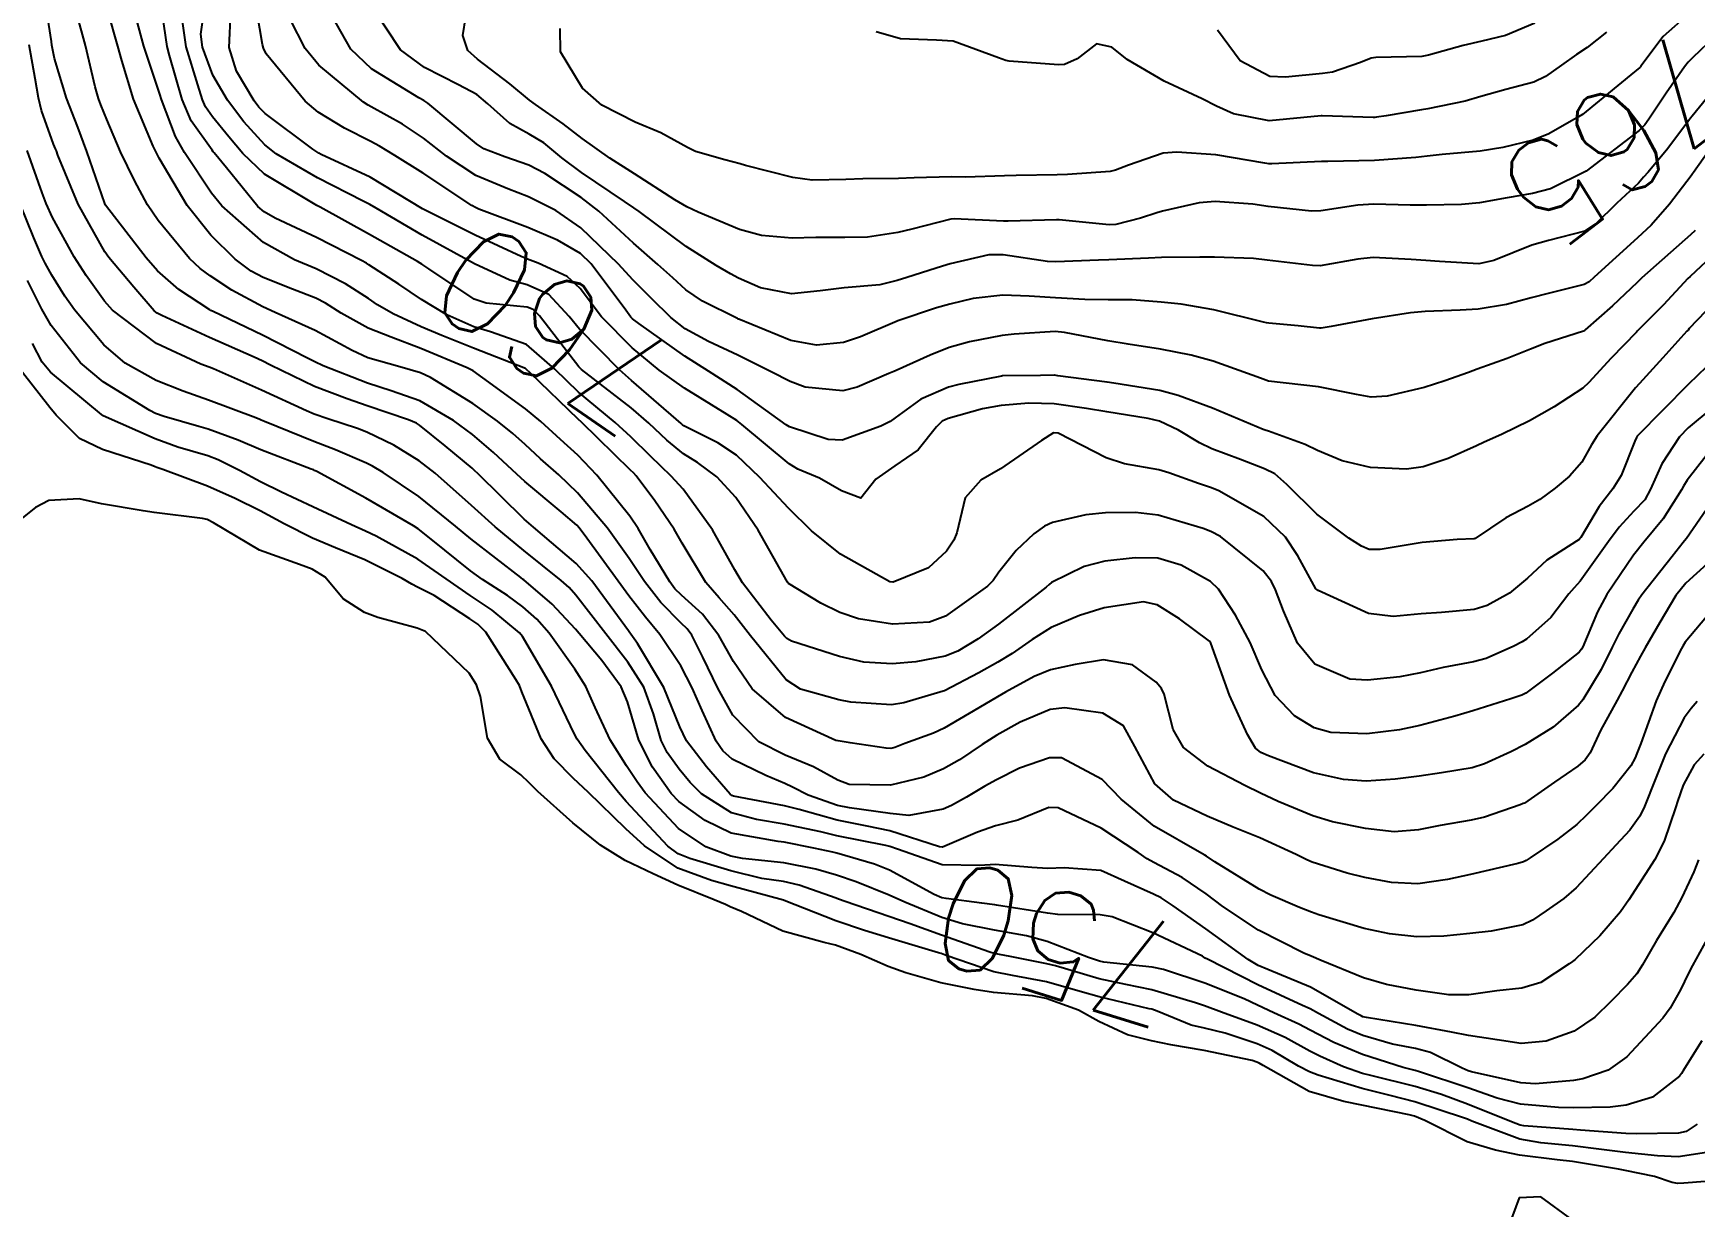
# Model space of a CAD drawing. Header units: metres. Extents: x 318500 to 325275, y 7408834 to 7428799.
# Drawn here: x 322416.7 to 322479.6, y 7422119 to 7422163.5 of the extents above; entities that cross this region are included whole.
import ezdxf
from ezdxf.enums import TextEntityAlignment as Align

# ---------------------------------------------------------------- set-up
doc = ezdxf.new("R2010")
doc.units = ezdxf.units.M
doc.header["$MEASUREMENT"] = 0
for name, color, linetype in [('Cotas', 45, 'Continuous'), ('Curvas de Nivel 1m', 11, 'Continuous'), ('Curvas de Nivel 5m', 15, 'Continuous'), ('Vias Primárias', 230, 'Continuous')]:
    doc.layers.add(name, color=color, linetype=linetype)
doc.styles.add('Style-STANDARD', font='STANDARD.shx')

msp = doc.modelspace()

# ---------------------------------------------------------------- linework, layer by layer
at = {"layer": 'Curvas de Nivel 1m', "flags": 128}
for points, elevation in [([(322479.704, 7422138.175), (322479.473, 7422137.912), (322479.204, 7422137.558), (322478.506, 7422136.19), (322478.126, 7422135.245), (322477.703, 7422134.202), (322477.526, 7422133.832), (322477.146, 7422133.297), (322476.62, 7422132.735), (322476.149, 7422132.225), (322475.119, 7422131.113), (322474.65, 7422130.71), (322473.978, 7422130.251), (322473.468, 7422129.893), (322473.102, 7422129.719), (322471.898, 7422129.478), (322471.097, 7422129.395), (322470.111, 7422129.288), (322469.094, 7422129.261), (322468.051, 7422129.376), (322467.099, 7422129.578), (322465.38, 7422130.092), (322465.107, 7422130.195), (322464.642, 7422130.377), (322463.559, 7422130.838), (322463.117, 7422131.07), (322461.44, 7422132.104), (322461.129, 7422132.318), (322461.068, 7422132.36), (322460.951, 7422132.423), (322459.145, 7422133.448), (322457.891, 7422134.469), (322457.171, 7422135.218), (322455.642, 7422136.037), (322455.183, 7422136.037), (322454.043, 7422135.651), (322453.17, 7422135.212), (322452.734, 7422134.969), (322452.041, 7422134.547), (322451.475, 7422134.236), (322451.153, 7422134.093), (322449.86, 7422133.862), (322449.15, 7422133.934), (322447.61, 7422134.146), (322447.154, 7422134.235), (322446.052, 7422134.627), (322445.451, 7422134.924), (322445.164, 7422135.064), (322444.447, 7422135.367), (322443.173, 7422135.986), (322442.811, 7422136.301), (322442.564, 7422136.669), (322442.039, 7422137.835), (322441.659, 7422138.683), (322441.222, 7422139.521), (322440.435, 7422140.702), (322439.894, 7422141.357), (322439.255, 7422142.175), (322438.855, 7422142.724), (322437.668, 7422144.352), (322437.384, 7422144.739), (322437.292, 7422144.842), (322436.696, 7422145.352), (322435.316, 7422146.501), (322435.019, 7422146.775), (322434.132, 7422147.592), (322433.335, 7422148.27), (322432.625, 7422148.807), (322431.351, 7422149.543), (322430.266, 7422149.926), (322429.36, 7422150.212), (322427.688, 7422150.875), (322427.372, 7422151.019), (322427.098, 7422151.158), (322425.387, 7422152.029), (322423.521, 7422152.928), (322423.44, 7422152.969), (322423.401, 7422152.994), (322422.225, 7422153.764), (322421.415, 7422154.472), (322420.986, 7422154.964), (322419.45, 7422156.949), (322419.429, 7422156.98), (322419.417, 7422157.014), (322418.742, 7422158.991), (322418.397, 7422159.904), (322417.969, 7422161.003), (322417.522, 7422162.509), (322417.419, 7422163.012), (322417.399, 7422163.145), (322417.114, 7422165.017)], 754), ([(322480.046, 7422147.466), (322479.325, 7422146.546), (322479.182, 7422146.322), (322479.107, 7422146.183), (322478.418, 7422145.078), (322477.682, 7422144.204), (322477.285, 7422143.714), (322476.287, 7422142.225), (322475.928, 7422141.562), (322475.371, 7422140.238), (322475.328, 7422140.149), (322475.237, 7422140.034), (322474.228, 7422139.247), (322473.213, 7422138.482), (322473.068, 7422138.406), (322472.642, 7422138.269), (322471.205, 7422137.816), (322470.523, 7422137.62), (322469.199, 7422137.266), (322468.429, 7422137.096), (322467.196, 7422136.95), (322465.834, 7422136.999), (322465.198, 7422137.171), (322464.453, 7422137.631), (322463.73, 7422138.392), (322463.225, 7422139.37), (322462.776, 7422140.405), (322462.225, 7422141.441), (322461.585, 7422142.417), (322461.273, 7422142.711), (322460.172, 7422143.329), (322459.281, 7422143.59), (322458.423, 7422143.604), (322457.28, 7422143.481), (322456.491, 7422143.275), (322455.263, 7422142.675), (322455.165, 7422142.598), (322455.057, 7422142.503), (322453.246, 7422141.097), (322452.477, 7422140.541), (322451.714, 7422140.071), (322451.23, 7422139.883), (322450.121, 7422139.677), (322449.225, 7422139.592), (322448.158, 7422139.664), (322447.229, 7422139.87), (322445.416, 7422140.459), (322445.239, 7422140.549), (322445.146, 7422140.641), (322444.648, 7422141.244), (322443.559, 7422142.657), (322443.267, 7422143.152), (322442.421, 7422144.673), (322441.313, 7422146.201), (322440.861, 7422146.697), (322440.073, 7422147.454), (322439.335, 7422148.188), (322438.745, 7422148.726), (322437.357, 7422149.883), (322436.46, 7422150.754), (322435.384, 7422151.68), (322434.025, 7422152.156), (322433.393, 7422152.345), (322432.362, 7422152.81), (322431.406, 7422153.383), (322430.545, 7422153.966), (322429.418, 7422154.7), (322429.324, 7422154.757), (322429.144, 7422154.854), (322427.433, 7422155.726), (322425.872, 7422156.467), (322425.447, 7422156.697), (322425.214, 7422156.904), (322424.025, 7422158.368), (322423.566, 7422158.929), (322423.527, 7422158.976), (322423.481, 7422159.03), (322422.694, 7422160.144), (322422.35, 7422160.947), (322421.866, 7422162.613), (322421.787, 7422162.956), (322421.553, 7422164.498)], 758), ([(322480.428, 7422155.182), (322479.431, 7422154.259), (322479.351, 7422154.181), (322478.423, 7422153.187), (322477.458, 7422152.209), (322477.429, 7422152.18), (322477.399, 7422152.148), (322476.446, 7422151.162), (322475.599, 7422150.237), (322475.368, 7422150.029), (322474.288, 7422149.324), (322473.355, 7422148.787), (322472.297, 7422148.276), (322471.643, 7422147.988), (322471.343, 7422147.846), (322470.27, 7422147.372), (322469.331, 7422147.057), (322468.691, 7422146.965), (322467.33, 7422147.032), (322466.257, 7422147.279), (322465.333, 7422147.671), (322464.859, 7422147.901), (322463.473, 7422148.398), (322463.341, 7422148.438), (322463.274, 7422148.467), (322461.353, 7422149.275), (322460.049, 7422149.751), (322459.362, 7422149.936), (322457.62, 7422150.222), (322457.367, 7422150.251), (322455.501, 7422150.499), (322455.37, 7422150.517), (322455.353, 7422150.518), (322454.837, 7422150.508), (322453.409, 7422150.49), (322453.369, 7422150.484), (322451.756, 7422150.162), (322451.363, 7422150.065), (322450.315, 7422149.612), (322449.345, 7422148.904), (322449.156, 7422148.77), (322448.801, 7422148.588), (322447.335, 7422148.062), (322446.801, 7422148.084), (322445.339, 7422148.569), (322445.214, 7422148.641), (322443.36, 7422149.981), (322442.269, 7422150.677), (322441.378, 7422151.242), (322439.635, 7422152.478), (322439.399, 7422152.658), (322439.337, 7422152.721), (322439.15, 7422152.975), (322437.833, 7422154.736), (322437.426, 7422155.127), (322436.561, 7422155.626), (322435.44, 7422156.105), (322433.579, 7422156.798), (322433.451, 7422156.861), (322433.315, 7422156.938), (322431.47, 7422158.163), (322430.402, 7422158.836), (322429.822, 7422159.184), (322429.485, 7422159.36), (322428.49, 7422159.865), (322427.496, 7422160.473), (322427.002, 7422160.885), (322425.527, 7422162.677), (322425.429, 7422162.902), (322425.396, 7422163.038), (322425.074, 7422164.907)], 762), ([(322480.356, 7422159.318), (322479.562, 7422158.189), (322479.527, 7422158.141), (322479.478, 7422158.07), (322478.657, 7422156.997), (322477.955, 7422156.202), (322477.445, 7422155.717), (322475.803, 7422154.234), (322475.607, 7422154.058), (322475.426, 7422153.948), (322474.064, 7422153.609), (322473.418, 7422153.451), (322472.488, 7422153.2), (322471.411, 7422153.024), (322470.729, 7422152.981), (322469.409, 7422152.925), (322468.852, 7422152.879), (322467.403, 7422152.656), (322465.84, 7422152.363), (322465.464, 7422152.304), (322465.399, 7422152.302), (322464.593, 7422152.382), (322463.49, 7422152.488), (322463.401, 7422152.499), (322463.28, 7422152.522), (322461.406, 7422152.994), (322460.173, 7422153.204), (322459.408, 7422153.287), (322458.317, 7422153.374), (322457.409, 7422153.37), (322456.518, 7422153.38), (322455.409, 7422153.447), (322454.407, 7422153.512), (322453.41, 7422153.55), (322452.289, 7422153.427), (322451.406, 7422153.21), (322450.907, 7422153.063), (322449.442, 7422152.58), (322449.413, 7422152.567), (322448.024, 7422151.967), (322447.387, 7422151.761), (322446.357, 7422151.654), (322445.388, 7422151.833), (322443.422, 7422152.638), (322443.4, 7422152.646), (322443.372, 7422152.66), (322442.044, 7422153.318), (322441.411, 7422153.755), (322440.924, 7422154.206), (322440.359, 7422154.706), (322439.432, 7422155.519), (322438.116, 7422156.733), (322437.458, 7422157.245), (322436.077, 7422158.155), (322435.476, 7422158.47), (322434.566, 7422158.784), (322433.774, 7422159.087), (322433.485, 7422159.275), (322431.647, 7422160.819), (322431.501, 7422160.912), (322431.304, 7422161.022), (322429.519, 7422162.111), (322428.73, 7422162.862), (322427.652, 7422164.785)], 764), ([(322480.38, 7422163.345), (322479.535, 7422162.537), (322479.361, 7422162.364), (322479.217, 7422162.193), (322478.521, 7422161.199), (322477.872, 7422160.206), (322477.718, 7422159.997), (322477.504, 7422159.781), (322475.504, 7422158.24), (322474.15, 7422157.573), (322473.467, 7422157.398), (322472.503, 7422157.236), (322471.461, 7422157.047), (322470.776, 7422156.984), (322469.46, 7422156.956), (322468.836, 7422156.949), (322467.46, 7422156.988), (322466.851, 7422156.958), (322465.456, 7422156.737), (322465.106, 7422156.725), (322463.458, 7422156.905), (322462.879, 7422156.986), (322461.46, 7422157.094), (322460.847, 7422157.041), (322459.454, 7422156.726), (322459.245, 7422156.662), (322458.631, 7422156.462), (322457.695, 7422156.228), (322457.446, 7422156.216), (322455.548, 7422156.399), (322455.449, 7422156.405), (322453.624, 7422156.351), (322453.447, 7422156.354), (322451.571, 7422156.436), (322451.448, 7422156.425), (322449.967, 7422156.05), (322449.44, 7422155.916), (322448.293, 7422155.741), (322447.437, 7422155.73), (322446.333, 7422155.731), (322445.436, 7422155.705), (322444.286, 7422155.803), (322443.441, 7422156.03), (322441.879, 7422156.684), (322441.453, 7422156.891), (322440.993, 7422157.161), (322439.471, 7422158.144), (322438.541, 7422158.729), (322437.487, 7422159.475), (322436.777, 7422160.035), (322435.726, 7422160.767), (322435.502, 7422160.926), (322434.752, 7422161.54), (322433.525, 7422162.483), (322433.164, 7422162.804), (322432.969, 7422163.375), (322433.198, 7422164.804)], 766), ([(322480.077, 7422143.377), (322479.275, 7422142.647), (322478.89, 7422142.186), (322478.289, 7422141.16), (322477.733, 7422140.203), (322477.551, 7422139.889), (322477.226, 7422139.276), (322476.86, 7422138.57), (322476.667, 7422138.218), (322476.047, 7422137.076), (322475.644, 7422136.233), (322475.458, 7422135.964), (322475.182, 7422135.718), (322474.305, 7422135.117), (322473.161, 7422134.328), (322473.114, 7422134.307), (322473.002, 7422134.262), (322471.646, 7422133.789), (322471.151, 7422133.675), (322469.973, 7422133.482), (322469.145, 7422133.308), (322468.232, 7422133.241), (322467.145, 7422133.366), (322465.894, 7422133.614), (322465.152, 7422133.843), (322463.834, 7422134.39), (322463.165, 7422134.706), (322462.582, 7422134.993), (322461.18, 7422135.728), (322460.254, 7422136.434), (322459.866, 7422137.109), (322459.523, 7422138.445), (322459.423, 7422138.657), (322459.217, 7422138.904), (322458.322, 7422139.559), (322457.229, 7422139.745), (322456.148, 7422139.568), (322455.223, 7422139.372), (322454.608, 7422139.12), (322453.522, 7422138.525), (322453.208, 7422138.351), (322452.719, 7422138.051), (322451.196, 7422137.159), (322450.787, 7422136.972), (322449.702, 7422136.575), (322449.324, 7422136.433), (322449.178, 7422136.397), (322448.999, 7422136.404), (322447.64, 7422136.603), (322447.181, 7422136.678), (322447.097, 7422136.696), (322445.194, 7422137.563), (322443.927, 7422138.653), (322443.225, 7422139.68), (322442.671, 7422140.669), (322442.051, 7422141.481), (322441.255, 7422142.199), (322441.002, 7422142.438), (322440.809, 7422142.697), (322440.068, 7422143.919), (322439.613, 7422144.715), (322439.297, 7422145.187), (322438.052, 7422146.733), (322437.327, 7422147.489), (322436.672, 7422148.088), (322435.927, 7422148.761), (322435.347, 7422149.244), (322433.734, 7422150.424), (322433.368, 7422150.68), (322433.139, 7422150.802), (322431.381, 7422151.531), (322430.266, 7422151.958), (322429.392, 7422152.305), (322428.368, 7422152.865), (322427.776, 7422153.247), (322427.406, 7422153.435), (322426.52, 7422153.778), (322425.413, 7422154.212), (322424.962, 7422154.453), (322424.353, 7422154.916), (322423.433, 7422155.813), (322422.543, 7422156.944), (322421.477, 7422158.738), (322421.366, 7422158.961), (322421.254, 7422159.19), (322420.508, 7422160.97), (322420.065, 7422162.432), (322419.92, 7422162.976), (322419.549, 7422164.263)], 756), ([(322480.049, 7422145.433), (322479.292, 7422144.341), (322479.225, 7422144.247), (322479.176, 7422144.182), (322478.749, 7422143.652), (322477.601, 7422142.205), (322477.465, 7422142.009), (322477.262, 7422141.671), (322476.73, 7422140.736), (322476.487, 7422140.221), (322476.07, 7422139.384), (322475.366, 7422138.238), (322475.208, 7422138.037), (322474.25, 7422137.199), (322473.193, 7422136.541), (322472.648, 7422136.268), (322471.649, 7422135.817), (322471.181, 7422135.666), (322470.017, 7422135.468), (322469.175, 7422135.351), (322468.272, 7422135.231), (322467.172, 7422135.161), (322466.31, 7422135.215), (322465.176, 7422135.465), (322463.473, 7422136.109), (322463.188, 7422136.24), (322462.98, 7422136.402), (322462.684, 7422136.917), (322462.001, 7422138.412), (322461.285, 7422140.374), (322461.269, 7422140.42), (322461.241, 7422140.455), (322460.108, 7422141.293), (322459.261, 7422141.835), (322458.745, 7422141.94), (322457.258, 7422141.71), (322456.312, 7422141.427), (322455.245, 7422140.965), (322454.53, 7422140.511), (322453.772, 7422139.981), (322453.227, 7422139.659), (322452.503, 7422139.258), (322451.21, 7422138.574), (322451.163, 7422138.56), (322449.662, 7422138.119), (322449.202, 7422138.047), (322447.658, 7422138.148), (322447.204, 7422138.233), (322445.751, 7422138.632), (322445.215, 7422138.991), (322443.863, 7422140.654), (322443.248, 7422141.451), (322442.68, 7422142.094), (322442.179, 7422142.676), (322441.282, 7422144.164), (322440.98, 7422144.695), (322440.247, 7422145.764), (322439.532, 7422146.717), (322439.43, 7422146.827), (322439.322, 7422146.931), (322437.47, 7422148.739), (322437.342, 7422148.859), (322435.534, 7422150.601), (322435.37, 7422150.753), (322435.346, 7422150.77), (322433.381, 7422151.542), (322432.179, 7422152.021), (322431.393, 7422152.346), (322430.34, 7422152.836), (322429.742, 7422153.184), (322429.406, 7422153.416), (322428.526, 7422153.978), (322427.417, 7422154.545), (322426.599, 7422154.888), (322425.43, 7422155.543), (322423.853, 7422156.924), (322423.457, 7422157.412), (322422.432, 7422158.946), (322422.092, 7422159.557), (322421.564, 7422160.959), (322421.503, 7422161.152), (322420.902, 7422162.966), (322420.66, 7422163.852)], 757), ([(322480.258, 7422149.274), (322479.354, 7422148.532), (322479.029, 7422148.185), (322478.359, 7422147.17), (322477.936, 7422146.201), (322477.715, 7422145.803), (322477.307, 7422145.371), (322476.743, 7422144.774), (322476.35, 7422144.224), (322475.275, 7422142.728), (322475.041, 7422142.474), (322474.844, 7422142.244), (322474.159, 7422141.349), (322473.244, 7422140.526), (322473.078, 7422140.427), (322472.755, 7422140.267), (322471.711, 7422139.804), (322471.231, 7422139.67), (322470.079, 7422139.456), (322469.224, 7422139.254), (322468.45, 7422139.099), (322467.219, 7422138.972), (322466.552, 7422139.018), (322465.228, 7422139.581), (322464.567, 7422140.38), (322464.042, 7422141.605), (322463.742, 7422142.393), (322463.586, 7422142.708), (322463.277, 7422143.12), (322461.651, 7422144.416), (322461.293, 7422144.606), (322461.001, 7422144.717), (322459.302, 7422145.223), (322458.439, 7422145.327), (322457.302, 7422145.306), (322456.555, 7422145.234), (322455.297, 7422144.951), (322454.99, 7422144.809), (322454.589, 7422144.511), (322453.921, 7422143.88), (322453.268, 7422143.071), (322453.044, 7422142.753), (322452.834, 7422142.536), (322451.248, 7422141.396), (322450.645, 7422141.167), (322449.245, 7422141.099), (322447.949, 7422141.302), (322447.249, 7422141.533), (322446.52, 7422141.888), (322445.3, 7422142.639), (322445.261, 7422142.685), (322444.155, 7422144.651), (322443.308, 7422145.885), (322442.589, 7422146.671), (322441.856, 7422147.213), (322441.329, 7422147.547), (322440.691, 7422148.057), (322440.013, 7422148.71), (322439.349, 7422149.29), (322437.465, 7422150.739), (322437.371, 7422150.832), (322435.875, 7422152.763), (322435.641, 7422153.005), (322435.403, 7422153.094), (322433.852, 7422153.241), (322433.406, 7422153.399), (322431.69, 7422154.544), (322431.419, 7422154.724), (322431.363, 7422154.765), (322431.262, 7422154.822), (322429.435, 7422155.85), (322427.571, 7422156.878), (322427.451, 7422156.946), (322427.321, 7422157.012), (322425.468, 7422158.131), (322424.644, 7422158.913), (322424.11, 7422159.544), (322423.494, 7422160.301), (322423.236, 7422160.672), (322423.123, 7422160.936), (322422.939, 7422161.508), (322422.497, 7422162.945), (322422.318, 7422164.179)], 759), ([(322480.326, 7422153.261), (322479.402, 7422152.281), (322479.354, 7422152.228), (322479.307, 7422152.181), (322478.4, 7422151.18), (322477.516, 7422150.208), (322477.368, 7422150.042), (322475.919, 7422148.231), (322475.7, 7422147.879), (322475.335, 7422147.234), (322474.87, 7422146.702), (322474.331, 7422146.25), (322473.749, 7422145.82), (322473.309, 7422145.56), (322472.458, 7422145.117), (322471.291, 7422144.335), (322471.259, 7422144.322), (322470.617, 7422144.3), (322469.289, 7422144.188), (322467.701, 7422143.921), (322467.286, 7422143.925), (322466.993, 7422144.05), (322466.516, 7422144.352), (322465.303, 7422145.255), (322464.166, 7422146.387), (322463.715, 7422146.785), (322463.326, 7422146.978), (322462.412, 7422147.326), (322461.333, 7422147.739), (322460.865, 7422147.957), (322460.064, 7422148.439), (322459.345, 7422148.777), (322458.92, 7422148.883), (322457.35, 7422149.127), (322456.583, 7422149.256), (322455.354, 7422149.433), (322454.402, 7422149.466), (322453.353, 7422149.375), (322452.649, 7422149.242), (322451.345, 7422148.881), (322451.125, 7422148.78), (322450.901, 7422148.564), (322450.212, 7422147.69), (322449.325, 7422147.085), (322448.607, 7422146.591), (322448.045, 7422145.863), (322447.313, 7422146.147), (322446.473, 7422146.623), (322445.657, 7422146.969), (322445.325, 7422147.163), (322443.54, 7422148.658), (322443.342, 7422148.809), (322442.975, 7422149.036), (322441.36, 7422150.026), (322440.412, 7422150.704), (322439.382, 7422151.551), (322438.224, 7422152.732), (322437.411, 7422153.804), (322436.924, 7422154.257), (322435.828, 7422154.764), (322435.422, 7422154.911), (322435.184, 7422155.013), (322433.435, 7422155.825), (322431.45, 7422156.82), (322429.468, 7422158.02), (322427.617, 7422158.878), (322427.519, 7422158.919), (322427.481, 7422158.943), (322427.293, 7422159.071), (322425.495, 7422160.427), (322425.257, 7422160.663), (322425.074, 7422160.906), (322424.408, 7422162.026), (322424.131, 7422162.921), (322424.186, 7422164.285)], 761), ([(322479.627, 7422156), (322479.447, 7422155.836), (322477.611, 7422154.207), (322477.52, 7422154.117), (322477.427, 7422154.025), (322476.499, 7422153.139), (322475.462, 7422152.239), (322475.431, 7422152.208), (322475.399, 7422152.188), (322473.928, 7422151.718), (322473.389, 7422151.504), (322472.51, 7422151.146), (322471.377, 7422150.742), (322471.043, 7422150.627), (322470.148, 7422150.308), (322469.367, 7422150.055), (322467.967, 7422149.731), (322467.364, 7422149.694), (322466.803, 7422149.789), (322465.366, 7422150.073), (322463.468, 7422150.299), (322463.369, 7422150.327), (322463.172, 7422150.402), (322461.38, 7422151.056), (322460.542, 7422151.273), (322459.386, 7422151.502), (322458.165, 7422151.692), (322457.39, 7422151.815), (322455.751, 7422152.14), (322455.395, 7422152.173), (322453.841, 7422152.075), (322453.392, 7422152.027), (322452.149, 7422151.788), (322451.385, 7422151.565), (322450.666, 7422151.282), (322449.372, 7422150.695), (322449.294, 7422150.658), (322449.1, 7422150.584), (322447.899, 7422150.065), (322447.36, 7422149.925), (322445.931, 7422150.062), (322445.365, 7422150.275), (322444.64, 7422150.647), (322443.379, 7422151.273), (322442.272, 7422151.791), (322441.394, 7422152.279), (322440.852, 7422152.698), (322440.116, 7422153.418), (322439.414, 7422154.129), (322438.861, 7422154.726), (322437.44, 7422156.101), (322436.493, 7422156.754), (322435.457, 7422157.267), (322434.676, 7422157.567), (322433.469, 7422158.079), (322432.359, 7422158.811), (322431.487, 7422159.488), (322430.684, 7422160.024), (322429.498, 7422160.673), (322429.384, 7422160.737), (322429.21, 7422160.854), (322427.521, 7422162.256), (322427.004, 7422162.885), (322426.443, 7422163.994)], 763), ([(322479.388, 7422164.192), (322478.411, 7422163.337), (322477.563, 7422162.21), (322477.549, 7422162.191), (322477.53, 7422162.166), (322477.192, 7422161.882), (322475.504, 7422160.496), (322475.356, 7422160.387), (322475.124, 7422160.244), (322474.089, 7422159.66), (322473.492, 7422159.41), (322472.343, 7422159.132), (322471.487, 7422159.002), (322470.048, 7422158.874), (322469.485, 7422158.81), (322469.05, 7422158.758), (322467.483, 7422158.65), (322465.724, 7422158.607), (322465.482, 7422158.602), (322463.599, 7422158.516), (322463.481, 7422158.519), (322463.34, 7422158.542), (322461.484, 7422158.861), (322460, 7422158.957), (322459.485, 7422158.921), (322458.168, 7422158.47), (322457.681, 7422158.273), (322457.476, 7422158.223), (322455.861, 7422158.109), (322455.474, 7422158.107), (322453.92, 7422158.076), (322453.473, 7422158.059), (322452.004, 7422158.02), (322451.472, 7422158.023), (322450.055, 7422157.991), (322449.471, 7422157.969), (322448.115, 7422157.955), (322447.47, 7422157.929), (322446.203, 7422157.895), (322445.47, 7422157.995), (322443.674, 7422158.461), (322443.478, 7422158.513), (322442.89, 7422158.669), (322441.785, 7422158.987), (322441.484, 7422159.135), (322440.474, 7422159.69), (322439.494, 7422160.095), (322438.24, 7422160.733), (322437.51, 7422161.381), (322436.676, 7422162.753), (322436.657, 7422163.64)], 767), ([(322473.554, 7422163.837), (322472.444, 7422163.379), (322471.543, 7422163.164), (322470.841, 7422163), (322469.535, 7422162.628), (322469.272, 7422162.585), (322467.533, 7422162.545), (322467.36, 7422162.515), (322466.958, 7422162.349), (322465.902, 7422161.987), (322465.523, 7422161.933), (322464.119, 7422161.793), (322463.521, 7422161.825), (322462.4, 7422162.411), (322461.547, 7422163.578)], 769), ([(322476.273, 7422163.506), (322475.54, 7422162.925), (322475.132, 7422162.65), (322474.561, 7422162.25), (322473.96, 7422161.819), (322473.52, 7422161.604), (322472.462, 7422161.33), (322471.512, 7422161.066), (322470.919, 7422160.889), (322469.504, 7422160.595), (322469.268, 7422160.558), (322467.93, 7422160.336), (322467.56, 7422160.279), (322467.499, 7422160.275), (322467.431, 7422160.273), (322465.5, 7422160.332), (322465.462, 7422160.333), (322463.497, 7422160.142), (322462.149, 7422160.414), (322461.504, 7422160.702), (322460.963, 7422160.973), (322459.518, 7422161.651), (322458.123, 7422162.471), (322457.537, 7422162.934), (322456.965, 7422163.059), (322456.227, 7422162.493), (322455.746, 7422162.279), (322455.526, 7422162.262), (322453.654, 7422162.402), (322453.528, 7422162.428), (322453.255, 7422162.534), (322451.539, 7422163.165), (322450.911, 7422163.195), (322449.54, 7422163.255), (322448.623, 7422163.515)], 768), ([(322479.947, 7422136.172), (322479.583, 7422135.777), (322479.172, 7422134.998), (322478.954, 7422134.392), (322478.893, 7422134.184), (322478.449, 7422132.881), (322478.096, 7422132.196), (322477.115, 7422130.664), (322476.801, 7422130.215), (322476.021, 7422129.301), (322475.082, 7422128.405), (322474.987, 7422128.335), (322474.861, 7422128.242), (322473.785, 7422127.538), (322473.066, 7422127.328), (322472.116, 7422127.223), (322471.062, 7422127.074), (322470.299, 7422127.064), (322469.064, 7422127.245), (322467.941, 7422127.457), (322467.071, 7422127.716), (322465.47, 7422128.364), (322465.082, 7422128.529), (322464.812, 7422128.647), (322463.097, 7422129.517), (322461.742, 7422130.414), (322461.115, 7422130.887), (322460.201, 7422131.514), (322459.126, 7422132.08), (322458.886, 7422132.212), (322458.54, 7422132.459), (322457.143, 7422133.379), (322455.51, 7422134.141), (322455.155, 7422134.156), (322453.988, 7422133.676), (322453.144, 7422133.461), (322452.458, 7422133.223), (322451.131, 7422132.659), (322451.02, 7422132.673), (322449.14, 7422133.273), (322448.284, 7422133.452), (322447.146, 7422133.683), (322445.705, 7422134.079), (322445.154, 7422134.218), (322443.225, 7422134.593), (322443.159, 7422134.614), (322443.093, 7422134.661), (322442.196, 7422135.7), (322441.436, 7422136.686), (322441.188, 7422137.214), (322440.587, 7422138.699), (322439.583, 7422140.367), (322439.336, 7422140.719), (322439.295, 7422140.773), (322439.241, 7422140.839), (322437.853, 7422142.734), (322437.27, 7422143.396), (322435.643, 7422144.765), (322435.294, 7422145.069), (322433.542, 7422146.797), (322433.426, 7422146.903), (322433.322, 7422146.995), (322432.3, 7422147.841), (322431.338, 7422148.625), (322431.22, 7422148.703), (322430.912, 7422148.826), (322429.348, 7422149.364), (322428.593, 7422149.62), (322427.358, 7422150.096), (322425.695, 7422150.897), (322425.372, 7422151.064), (322425.081, 7422151.198), (322423.385, 7422151.943), (322421.578, 7422152.777), (322421.399, 7422152.871), (322421.288, 7422152.961), (322420.524, 7422153.854), (322419.578, 7422154.978), (322419.423, 7422155.194), (322418.418, 7422156.995), (322417.639, 7422158.846), (322417.586, 7422159.008), (322417.554, 7422159.082), (322417.483, 7422159.261), (322417.02, 7422160.542), (322416.912, 7422161.019), (322416.779, 7422161.753), (322416.557, 7422163.025)], 753), ([(322479.755, 7422132.174), (322479.571, 7422131.73), (322479.116, 7422130.749), (322478.815, 7422130.184), (322478.164, 7422129.124), (322477.628, 7422128.202), (322477.414, 7422127.866), (322477.069, 7422127.458), (322476.446, 7422126.833), (322475.831, 7422126.228), (322475.045, 7422125.697), (322473.979, 7422125.312), (322473.04, 7422125.232), (322472.134, 7422125.367), (322471.042, 7422125.532), (322470.4, 7422125.656), (322469.046, 7422125.915), (322467.18, 7422126.207), (322467.049, 7422126.24), (322466.979, 7422126.271), (322466.855, 7422126.343), (322465.065, 7422127.362), (322463.442, 7422128.027), (322463.077, 7422128.178), (322462.698, 7422128.404), (322461.097, 7422129.573), (322459.863, 7422130.439), (322459.408, 7422130.741), (322459.114, 7422130.883), (322458.023, 7422131.37), (322457.123, 7422131.78), (322455.742, 7422131.875), (322455.124, 7422131.851), (322454.508, 7422131.893), (322453.125, 7422132), (322452.551, 7422131.966), (322451.124, 7422131.985), (322449.425, 7422132.577), (322449.132, 7422132.689), (322448.989, 7422132.725), (322447.137, 7422133.093), (322446.526, 7422133.233), (322445.143, 7422133.528), (322444.096, 7422133.7), (322443.15, 7422133.961), (322442.011, 7422134.677), (322441.58, 7422135.099), (322441.169, 7422135.604), (322440.713, 7422136.235), (322440.483, 7422136.7), (322440.197, 7422137.703), (322439.825, 7422138.711), (322439.224, 7422139.662), (322438.383, 7422140.729), (322437.255, 7422142.194), (322436.997, 7422142.483), (322436.693, 7422142.749), (322435.277, 7422143.883), (322434.198, 7422144.786), (322433.302, 7422145.594), (322431.929, 7422146.814), (322431.325, 7422147.282), (322430.364, 7422147.868), (322429.335, 7422148.365), (322428.983, 7422148.502), (322427.86, 7422148.872), (322427.343, 7422149.051), (322427.054, 7422149.173), (322425.356, 7422149.952), (322423.532, 7422150.763), (322423.368, 7422150.827), (322423.054, 7422150.935), (322421.381, 7422151.724), (322419.715, 7422152.977), (322419.403, 7422153.321), (322418.713, 7422154.291), (322418.265, 7422154.997), (322417.442, 7422156.488), (322417.204, 7422157.014), (322417.048, 7422157.424), (322416.48, 7422159.025)], 752), ([(322480.078, 7422129.188), (322479.52, 7422128.176), (322479.368, 7422127.885), (322479.066, 7422127.262), (322478.679, 7422126.562), (322478.404, 7422126.19), (322477.035, 7422124.722), (322476.326, 7422124.221), (322475.373, 7422123.886), (322475.024, 7422123.829), (322473.576, 7422123.7), (322473.022, 7422123.738), (322471.159, 7422124.157), (322471.029, 7422124.197), (322470.801, 7422124.293), (322469.607, 7422124.882), (322469.037, 7422125.036), (322468.169, 7422125.199), (322467.042, 7422125.528), (322466.467, 7422125.772), (322465.37, 7422126.365), (322465.053, 7422126.537), (322464.759, 7422126.67), (322463.066, 7422127.452), (322461.158, 7422128.419), (322461.081, 7422128.463), (322460.973, 7422128.531), (322459.095, 7422129.422), (322457.551, 7422130.025), (322457.104, 7422130.103), (322455.492, 7422130.109), (322455.105, 7422130.16), (322453.172, 7422130.466), (322453.109, 7422130.472), (322452.616, 7422130.537), (322451.269, 7422130.715), (322451.112, 7422130.741), (322450.811, 7422130.865), (322449.122, 7422131.783), (322448.553, 7422132.017), (322447.128, 7422132.432), (322446.983, 7422132.466), (322446.259, 7422132.623), (322445.133, 7422132.841), (322444.905, 7422132.87), (322443.138, 7422133.193), (322442.152, 7422133.668), (322441.156, 7422134.392), (322440.862, 7422134.694), (322440.154, 7422135.689), (322439.638, 7422136.713), (322439.202, 7422138.158), (322438.971, 7422138.722), (322438.23, 7422139.725), (322437.384, 7422140.739), (322437.242, 7422140.914), (322436.356, 7422141.858), (322435.287, 7422142.77), (322435.26, 7422142.793), (322435.174, 7422142.858), (322433.283, 7422144.328), (322432.697, 7422144.806), (322431.307, 7422145.923), (322429.961, 7422146.84), (322429.552, 7422147.076), (322429.323, 7422147.194), (322428.154, 7422147.693), (322427.331, 7422148.016), (322425.468, 7422148.769), (322425.339, 7422148.822), (322425.283, 7422148.844), (322425.134, 7422148.903), (322423.35, 7422149.579), (322422.386, 7422149.913), (322421.36, 7422150.321), (322420.197, 7422150.972), (322419.38, 7422151.671), (322418.278, 7422152.997), (322417.91, 7422153.507), (322417.413, 7422154.302), (322417.162, 7422154.759), (322417.038, 7422155.016), (322416.738, 7422155.713), (322416.204, 7422157.029)], 751), ([(322479.699, 7422122.173), (322479.278, 7422121.895), (322478.995, 7422121.839), (322477.388, 7422121.811), (322476.994, 7422121.826), (322475.281, 7422121.95), (322474.996, 7422121.972), (322473.142, 7422122.114), (322472.998, 7422122.143), (322472.668, 7422122.265), (322471.01, 7422122.937), (322470.026, 7422123.293), (322469.019, 7422123.595), (322467.347, 7422124.015), (322467.026, 7422124.096), (322466.314, 7422124.351), (322465.414, 7422124.745), (322465.036, 7422124.941), (322464.109, 7422125.453), (322463.045, 7422125.917), (322461.695, 7422126.414), (322461.053, 7422126.648), (322460.71, 7422126.77), (322459.062, 7422127.264), (322458.066, 7422127.464), (322457.068, 7422127.68), (322455.41, 7422128.162), (322455.076, 7422128.243), (322453.688, 7422128.521), (322453.082, 7422128.64), (322452.93, 7422128.684), (322451.091, 7422129.326), (322449.914, 7422129.755), (322449.102, 7422130.037), (322447.447, 7422130.605), (322447.196, 7422130.694), (322447.111, 7422130.727), (322445.71, 7422131.225), (322445.117, 7422131.355), (322444.29, 7422131.477), (322443.117, 7422131.762), (322441.573, 7422132.233), (322441.126, 7422132.409), (322440.73, 7422132.696), (322439.155, 7422134.389), (322438.867, 7422134.723), (322437.601, 7422136.31), (322437.301, 7422136.739), (322437.183, 7422136.957), (322436.325, 7422138.753), (322435.238, 7422140.631), (322435.121, 7422140.772), (322434.082, 7422141.621), (322433.254, 7422142.182), (322432.345, 7422142.809), (322431.271, 7422143.562), (322429.694, 7422144.433), (322429.287, 7422144.617), (322428.754, 7422144.858), (322427.3, 7422145.54), (322426.107, 7422146.093), (322425.314, 7422146.489), (322424.519, 7422146.912), (322423.717, 7422147.317), (322423.325, 7422147.469), (322422.183, 7422147.802), (322421.331, 7422148.105), (322419.361, 7422148.98), (322419.34, 7422148.993), (322419.29, 7422149.032), (322417.364, 7422150.634), (322417.047, 7422151.015), (322416.679, 7422151.722)], 749), ([(322480.049, 7422121.104), (322478.981, 7422120.943), (322478.201, 7422120.973), (322476.983, 7422121.108), (322475.981, 7422121.229), (322474.987, 7422121.353), (322473.776, 7422121.464), (322472.99, 7422121.608), (322471.173, 7422122.287), (322471.001, 7422122.362), (322470.897, 7422122.396), (322469.011, 7422123.025), (322468.083, 7422123.26), (322467.018, 7422123.524), (322465.356, 7422124.034), (322465.027, 7422124.156), (322464.613, 7422124.376), (322463.609, 7422124.965), (322463.038, 7422125.217), (322461.837, 7422125.617), (322461.044, 7422125.802), (322460.541, 7422125.924), (322459.259, 7422126.447), (322459.051, 7422126.523), (322458.958, 7422126.545), (322457.058, 7422126.996), (322456.348, 7422127.199), (322455.066, 7422127.567), (322453.786, 7422127.802), (322453.071, 7422127.941), (322451.275, 7422128.557), (322451.081, 7422128.63), (322450.977, 7422128.665), (322449.09, 7422129.226), (322448.18, 7422129.507), (322447.099, 7422129.871), (322445.139, 7422130.64), (322445.117, 7422130.646), (322443.108, 7422131.197), (322442.39, 7422131.392), (322441.118, 7422131.863), (322439.85, 7422132.709), (322439.139, 7422133.353), (322437.715, 7422134.734), (322437.165, 7422135.259), (322436.427, 7422136.005), (322435.938, 7422136.759), (322435.207, 7422138.537), (322435.113, 7422138.771), (322434.986, 7422139.001), (322433.844, 7422140.791), (322433.539, 7422141.091), (322433.245, 7422141.296), (322431.887, 7422142.18), (322431.257, 7422142.502), (322431.04, 7422142.606), (322430.675, 7422142.829), (322429.27, 7422143.536), (322428.154, 7422143.99), (322427.282, 7422144.352), (322426.216, 7422144.891), (322425.297, 7422145.384), (322424.361, 7422145.857), (322423.311, 7422146.319), (322421.622, 7422146.955), (322421.392, 7422147.03), (322421.321, 7422147.055), (322421.17, 7422147.113), (322419.327, 7422147.705), (322418.458, 7422148.12), (322417.583, 7422149.006), (322417.344, 7422149.299), (322415.989, 7422151.031)], 748), ([(322480.969, 7422120.079), (322479.199, 7422119.946), (322478.968, 7422119.933), (322478.752, 7422119.967), (322478.082, 7422120.193), (322476.973, 7422120.424), (322476.72, 7422120.467), (322474.978, 7422120.761), (322474.403, 7422120.822), (322472.981, 7422120.997), (322472.067, 7422121.191), (322470.988, 7422121.51), (322469.395, 7422122.314), (322469.002, 7422122.479), (322468.795, 7422122.53), (322467.008, 7422122.898), (322466.326, 7422123.035), (322465.016, 7422123.415), (322463.265, 7422124.396), (322463.119, 7422124.486), (322463.031, 7422124.525), (322462.852, 7422124.581), (322461.035, 7422124.957), (322459.778, 7422125.18), (322459.039, 7422125.33), (322458.13, 7422125.553), (322457.046, 7422126.061), (322456.28, 7422126.488), (322455.057, 7422126.935), (322454.539, 7422127.027), (322453.059, 7422127.154), (322452.336, 7422127.266), (322451.065, 7422127.528), (322449.739, 7422127.904), (322449.073, 7422128.146), (322448.035, 7422128.596), (322447.085, 7422128.943), (322446.647, 7422129.056), (322445.093, 7422129.485), (322443.529, 7422130.222), (322443.097, 7422130.405), (322442.917, 7422130.482), (322442.491, 7422130.669), (322441.108, 7422131.218), (322440.174, 7422131.644), (322439.122, 7422132.154), (322438.183, 7422132.729), (322437.143, 7422133.575), (322435.81, 7422134.76), (322435.491, 7422135.093), (322435.166, 7422135.393), (322434.373, 7422135.983), (322433.903, 7422136.789), (322433.639, 7422138.358), (322433.492, 7422138.796), (322433.217, 7422139.242), (322431.561, 7422140.817), (322431.241, 7422140.95), (322429.75, 7422141.348), (322429.247, 7422141.544), (322428.441, 7422142.051), (322427.767, 7422142.872), (322427.265, 7422143.184), (322426.797, 7422143.355), (322425.275, 7422143.902), (322423.536, 7422144.926), (322423.292, 7422145.054), (322423.124, 7422145.101), (322421.295, 7422145.321), (322420.879, 7422145.382), (322419.3, 7422145.649), (322418.456, 7422145.84), (322417.302, 7422145.779), (322416.796, 7422145.516), (322416.174, 7422145.021)], 747), ([(322474.953, 7422118.571), (322473.784, 7422119.43), (322472.961, 7422119.388), (322472.549, 7422118.266)], 746)]:
    msp.add_lwpolyline(points, dxfattribs=dict(at, elevation=elevation))
at = {"layer": 'Curvas de Nivel 5m', "flags": 128}
for points, elevation in [([(322480.389, 7422151.166), (322479.37, 7422150.18), (322477.433, 7422148.209), (322477.401, 7422148.158), (322477.347, 7422148.025), (322476.823, 7422146.722), (322476.504, 7422146.222), (322475.988, 7422145.552), (322475.292, 7422144.382), (322475.231, 7422144.3), (322475.134, 7422144.242), (322474.014, 7422143.521), (322473.276, 7422142.834), (322472.596, 7422142.27), (322471.745, 7422141.801), (322471.26, 7422141.651), (322470.023, 7422141.544), (322469.258, 7422141.492), (322468.195, 7422141.392), (322467.257, 7422141.506), (322465.358, 7422142.369), (322465.305, 7422142.404), (322465.271, 7422142.439), (322464.584, 7422143.681), (322464.113, 7422144.388), (322463.302, 7422145.167), (322461.59, 7422146.143), (322461.318, 7422146.259), (322460.827, 7422146.427), (322459.704, 7422146.825), (322459.325, 7422146.943), (322458.028, 7422147.171), (322457.329, 7422147.39), (322455.516, 7422148.32), (322455.338, 7422148.341), (322454.879, 7422148.05), (322453.324, 7422146.975), (322452.586, 7422146.541), (322451.987, 7422145.873), (322451.676, 7422144.554), (322451.566, 7422144.276), (322451.28, 7422143.864), (322450.605, 7422143.232), (322449.262, 7422142.688), (322449.139, 7422142.705), (322447.277, 7422143.749), (322446.173, 7422144.627), (322445.303, 7422145.489), (322444.216, 7422146.651), (322443.328, 7422147.49), (322442.626, 7422147.963), (322441.339, 7422148.609), (322441.291, 7422148.642), (322441.238, 7422148.692), (322439.364, 7422150.317), (322438.904, 7422150.725), (322437.393, 7422152.258), (322436.999, 7422152.746), (322436.229, 7422153.578), (322435.412, 7422153.942), (322434.747, 7422154.114), (322433.419, 7422154.737), (322433.301, 7422154.801), (322431.435, 7422155.822), (322429.69, 7422156.846), (322429.452, 7422156.985), (322429.199, 7422157.109), (322427.467, 7422157.985), (322425.913, 7422158.896), (322425.483, 7422159.242), (322424.689, 7422160.109), (322424.065, 7422160.922), (322423.514, 7422161.878), (322423.113, 7422162.936), (322423.05, 7422163.425), (322423.265, 7422164.934)], 760), ([(322481.018, 7422162.168), (322479.511, 7422160.326), (322479.454, 7422160.247), (322479.413, 7422160.191), (322478.596, 7422159.097), (322477.845, 7422158.206), (322477.674, 7422158.01), (322477.474, 7422157.791), (322476.657, 7422157.027), (322475.848, 7422156.234), (322475.447, 7422155.976), (322474.076, 7422155.622), (322473.442, 7422155.44), (322472.009, 7422154.854), (322471.434, 7422154.73), (322469.941, 7422154.819), (322469.435, 7422154.856), (322468.869, 7422154.892), (322467.43, 7422154.974), (322466.861, 7422154.916), (322465.424, 7422154.663), (322465.133, 7422154.666), (322463.427, 7422154.878), (322462.901, 7422154.932), (322461.429, 7422154.987), (322460.873, 7422154.984), (322459.428, 7422154.979), (322458.931, 7422154.954), (322457.426, 7422154.88), (322457.034, 7422154.876), (322455.425, 7422154.805), (322455.107, 7422154.823), (322453.428, 7422155.079), (322452.889, 7422155.077), (322451.423, 7422154.734), (322451.291, 7422154.692), (322450.898, 7422154.565), (322449.777, 7422154.216), (322449.415, 7422154.1), (322448.758, 7422153.934), (322447.412, 7422153.832), (322446.499, 7422153.712), (322445.41, 7422153.597), (322444.237, 7422153.827), (322443.415, 7422154.193), (322443.106, 7422154.354), (322442.559, 7422154.673), (322441.431, 7422155.395), (322439.651, 7422156.717), (322439.452, 7422156.859), (322439.09, 7422157.089), (322437.472, 7422158.191), (322436.723, 7422158.751), (322436.038, 7422159.314), (322435.489, 7422159.641), (322434.753, 7422160.041), (322433.925, 7422160.794), (322433.505, 7422161.138), (322432.809, 7422161.509), (322431.52, 7422162.16), (322430.619, 7422162.834), (322429.554, 7422164.433)], 765), ([(322480.056, 7422141.374), (322479.243, 7422140.411), (322479.152, 7422140.27), (322479.109, 7422140.182), (322478.479, 7422138.933), (322478.147, 7422138.196), (322477.571, 7422136.582), (322477.421, 7422136.207), (322477.35, 7422136.045), (322477.183, 7422135.731), (322476.511, 7422134.879), (322475.876, 7422134.229), (322475.517, 7422133.872), (322475.149, 7422133.521), (322474.428, 7422132.96), (322473.374, 7422132.258), (322473.229, 7422132.159), (322473.128, 7422132.109), (322472.91, 7422132.045), (322471.123, 7422131.629), (322470.255, 7422131.437), (322469.12, 7422131.275), (322468.131, 7422131.319), (322467.122, 7422131.505), (322466.45, 7422131.677), (322465.127, 7422132.093), (322464.93, 7422132.175), (322464.525, 7422132.379), (322463.139, 7422133.009), (322462.135, 7422133.42), (322461.151, 7422133.836), (322459.881, 7422134.439), (322459.169, 7422135.056), (322458.411, 7422136.462), (322457.983, 7422137.254), (322457.202, 7422137.728), (322455.762, 7422137.937), (322455.204, 7422137.869), (322454.072, 7422137.39), (322453.194, 7422136.894), (322452.629, 7422136.538), (322451.775, 7422135.957), (322451.176, 7422135.624), (322450.428, 7422135.307), (322449.164, 7422135), (322447.596, 7422135.035), (322447.166, 7422135.195), (322446.244, 7422135.698), (322445.175, 7422136.145), (322444.179, 7422136.65), (322443.195, 7422137.658), (322442.626, 7422138.669), (322442.061, 7422139.844), (322441.643, 7422140.684), (322441.472, 7422140.916), (322441.244, 7422141.131), (322440.464, 7422141.914), (322439.852, 7422142.711), (322439.273, 7422143.584), (322438.448, 7422144.728), (322437.31, 7422146.072), (322436.613, 7422146.751), (322435.92, 7422147.355), (322435.331, 7422147.892), (322434.865, 7422148.307), (322434.281, 7422148.786), (322433.35, 7422149.443), (322431.747, 7422150.433), (322431.367, 7422150.607), (322430.59, 7422150.832), (322429.375, 7422151.177), (322428.78, 7422151.458), (322427.39, 7422152.215), (322425.873, 7422152.895), (322425.402, 7422153.104), (322424.227, 7422153.737), (322423.414, 7422154.28), (322423.036, 7422154.556), (322422.632, 7422154.942), (322421.441, 7422156.376), (322421.042, 7422156.964), (322420.548, 7422157.885), (322420.017, 7422158.975), (322419.492, 7422160.19), (322419.268, 7422160.754), (322419.188, 7422160.985), (322419.056, 7422161.438), (322418.684, 7422162.993), (322418.357, 7422164.189)], 755), ([(322479.88, 7422125.333), (322479.159, 7422124.179), (322479.11, 7422124.098), (322479.027, 7422123.992), (322478.007, 7422123.203), (322477.01, 7422122.888), (322476.405, 7422122.824), (322475.008, 7422122.795), (322474.451, 7422122.803), (322473.01, 7422122.93), (322472.133, 7422123.153), (322471.019, 7422123.545), (322469.188, 7422124.158), (322469.028, 7422124.202), (322468.572, 7422124.325), (322467.035, 7422124.807), (322465.945, 7422125.263), (322465.044, 7422125.737), (322464.626, 7422125.956), (322463.678, 7422126.391), (322463.054, 7422126.679), (322462.547, 7422126.916), (322461.066, 7422127.51), (322459.492, 7422128.026), (322459.075, 7422128.115), (322457.244, 7422128.311), (322457.078, 7422128.343), (322456.661, 7422128.484), (322455.089, 7422129.087), (322454.307, 7422129.297), (322453.095, 7422129.521), (322451.89, 7422129.756), (322451.102, 7422129.994), (322449.707, 7422130.574), (322449.113, 7422130.842), (322447.861, 7422131.343), (322447.12, 7422131.597), (322446.331, 7422131.831), (322445.124, 7422132.064), (322443.556, 7422132.225), (322443.125, 7422132.317), (322442.173, 7422132.674), (322441.14, 7422133.365), (322439.878, 7422134.709), (322439.576, 7422135.125), (322439.17, 7422135.734), (322438.551, 7422136.726), (322437.989, 7422137.941), (322437.633, 7422138.736), (322437.22, 7422139.392), (322436.243, 7422140.755), (322435.774, 7422141.291), (322435.25, 7422141.757), (322434.664, 7422142.188), (322433.715, 7422142.793), (322433.265, 7422143.11), (322431.778, 7422144.32), (322431.288, 7422144.7), (322431.11, 7422144.823), (322429.305, 7422145.867), (322427.446, 7422146.878), (322427.359, 7422146.918), (322427.321, 7422146.934), (322427.238, 7422146.964), (322425.328, 7422147.697), (322424.474, 7422148.055), (322423.335, 7422148.472), (322422.982, 7422148.581), (322421.671, 7422148.955), (322421.342, 7422149.071), (322421.121, 7422149.185), (322419.359, 7422150.272), (322418.501, 7422150.993), (322417.391, 7422152.394), (322417.038, 7422153.015), (322416.488, 7422154.101)], 750)]:
    msp.add_lwpolyline(points, dxfattribs=dict(at, elevation=elevation))
at = {"layer": 'Vias Primárias'}
for points in [[(323715.644, 7420145.548, 0), (323709.04, 7420132.939)], [(323831.088, 7420001.787, 0), (323833.844, 7420008.443, 0.220888)]]:
    msp.add_lwpolyline(points, format="xyb", dxfattribs=at)

# ---------------------------------------------------------------- texts
at = {"layer": 'Cotas', "style": 'Style-STANDARD'}
for s, rotation, p in [('765', 217.46401, (322476.764, 7422159.44, 765)), ('760', 145.46878, (322436.405, 7422152.247, 760)), ('750', 162.92201, (322455.478, 7422129.002, 750))]:
    msp.add_text(s, height=4, rotation=rotation, dxfattribs=at).set_placement(p, align=Align.MIDDLE_CENTER)

doc.saveas('drawing.dxf')
